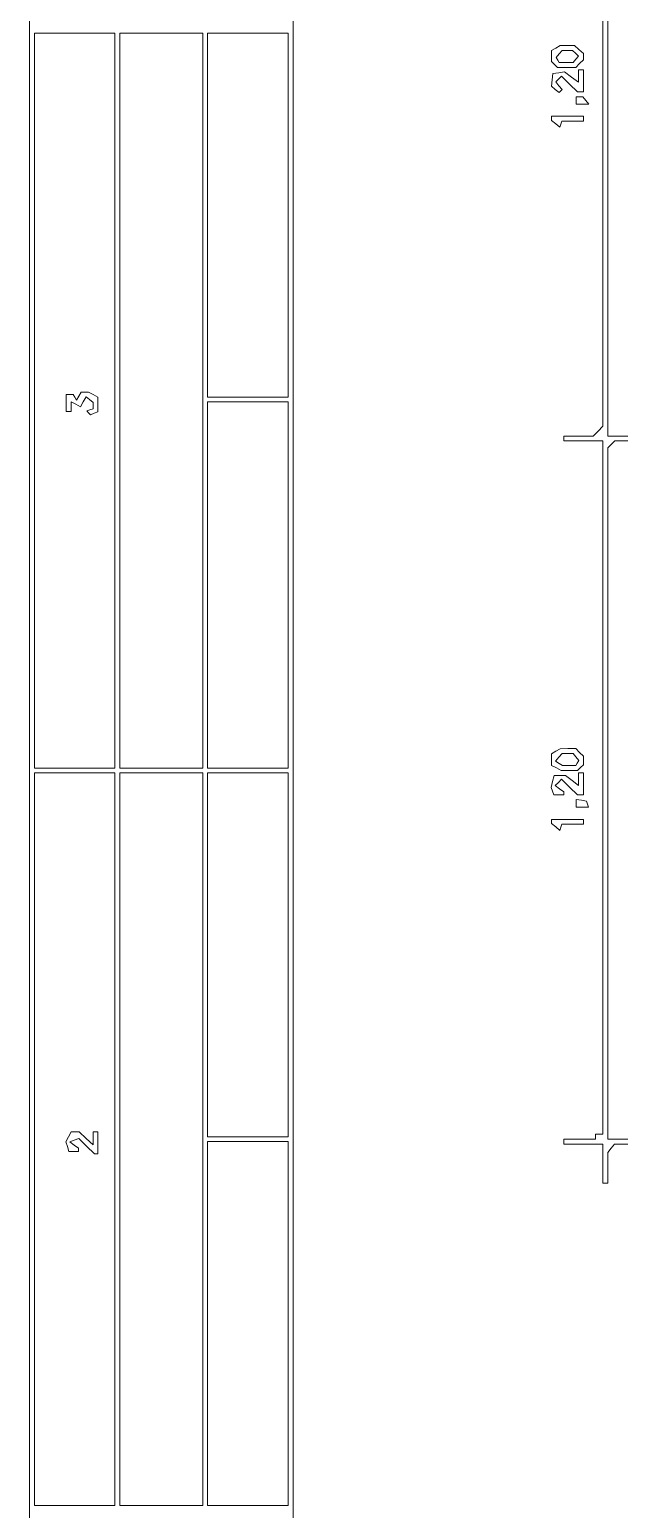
# Paper-space layout 'AN-04-DGE-016' of a CAD drawing. Header units: metres, sheet in millimetres. Extents: x 12 to 194, y 4 to 291.
# Drawn here: x 29.6 to 59.9, y 118.3 to 194.3 of the extents above; entities that cross this region are included whole.
import ezdxf

# ---------------------------------------------------------------- set-up
doc = ezdxf.new("R2010")
doc.units = ezdxf.units.M
doc.layers.add('DGE_CONTORNOS', color=7, linetype='Continuous', lineweight=0)
doc.layers.add('DGE_DATOS', color=7, linetype='Continuous', lineweight=0)

# ---------------------------------------------------------------- blocks, each defined once
blk = doc.blocks.new('LP_REF_DGE_MT_016')
at = {"layer": 'DGE_CONTORNOS'}
for points in [[(29.573, 147.42), (29.573, 24.576), (111.629, 24.607), (193.685, 24.639), (193.716, 147.451), (193.747, 270.264), (111.66, 270.264), (29.573, 270.264)], [(193.497, 190.437), (193.497, 110.862), (187.288, 110.862), (181.08, 110.862), (181.08, 109.043), (181.08, 107.225), (112.099, 107.225), (43.118, 107.225), (43.118, 188.619), (43.118, 270.013), (118.307, 270.013), (193.497, 270.013)], [(33.962, 175.262), (33.962, 156.387), (31.893, 156.387), (29.824, 156.387), (29.824, 175.262), (29.824, 194.137), (31.893, 194.137), (33.962, 194.137)], [(38.477, 175.262), (38.477, 156.387), (36.345, 156.387), (34.213, 156.387), (34.213, 175.262), (34.213, 194.137), (36.345, 194.137), (38.477, 194.137)], [(42.867, 184.794), (42.867, 175.45), (40.798, 175.45), (38.728, 175.45), (38.728, 184.794), (38.728, 194.137), (40.798, 194.137), (42.867, 194.137)], [(56.632, 193.375), (56.413, 193.247), (56.413, 192.965), (56.413, 192.682), (56.563, 192.532), (56.714, 192.381), (57.181, 192.381), (57.649, 192.381), (57.846, 192.578), (58.043, 192.776), (58.043, 192.935), (58.043, 193.095), (57.814, 193.303), (57.584, 193.51), (57.218, 193.506), (56.851, 193.503)], [(57.639, 193.112), (57.786, 192.964), (57.648, 192.798), (57.511, 192.632), (57.157, 192.632), (56.804, 192.632), (56.723, 192.763), (56.642, 192.894), (56.793, 193.077), (56.945, 193.259), (57.218, 193.259), (57.491, 193.259)], [(57.792, 191.939), (57.792, 191.621), (57.433, 191.887), (57.074, 192.153), (56.775, 192.11), (56.475, 192.068), (56.438, 191.744), (56.4, 191.419), (56.597, 191.255), (56.795, 191.092), (56.872, 191.169), (56.95, 191.247), (56.787, 191.443), (56.624, 191.64), (56.769, 191.784), (56.914, 191.929), (57.328, 191.528), (57.741, 191.127), (57.892, 191.127), (58.043, 191.127), (58.043, 191.692), (58.043, 192.256), (57.918, 192.256), (57.792, 192.256)], [(57.667, 190.688), (57.667, 190.5), (57.996, 190.5), (58.325, 190.5), (58.168, 190.688), (58.012, 190.876), (57.84, 190.876), (57.667, 190.876)], [(56.413, 189.763), (56.413, 189.653), (56.621, 189.481), (56.83, 189.309), (56.882, 189.466), (56.935, 189.622), (57.489, 189.622), (58.043, 189.622), (58.043, 189.748), (58.043, 189.873), (57.228, 189.873), (56.413, 189.873)], [(32.105, 175.497), (31.99, 175.293), (31.903, 175.434), (31.815, 175.576), (31.635, 175.576), (31.454, 175.576), (31.454, 175.137), (31.454, 174.698), (31.579, 174.698), (31.705, 174.698), (31.705, 174.953), (31.705, 175.208), (31.95, 175.077), (32.196, 174.946), (32.335, 175.206), (32.475, 175.467), (32.654, 175.318), (32.834, 175.169), (32.834, 175.007), (32.834, 174.844), (32.677, 174.788), (32.52, 174.732), (32.609, 174.637), (32.697, 174.541), (32.891, 174.616), (33.084, 174.69), (33.084, 175.066), (33.084, 175.442), (32.842, 175.571), (32.599, 175.701), (32.409, 175.701), (32.219, 175.701)], [(42.867, 165.793), (42.867, 156.387), (40.798, 156.387), (38.728, 156.387), (38.728, 165.793), (38.728, 175.2), (40.798, 175.2), (42.867, 175.2)], [(56.632, 157.255), (56.413, 157.127), (56.413, 156.824), (56.413, 156.522), (56.655, 156.392), (56.898, 156.262), (57.32, 156.262), (57.742, 156.262), (57.892, 156.412), (58.043, 156.563), (58.043, 156.78), (58.043, 156.996), (57.846, 157.194), (57.649, 157.391), (57.25, 157.387), (56.851, 157.383)], [(57.662, 156.957), (57.814, 156.774), (57.733, 156.644), (57.652, 156.513), (57.314, 156.515), (56.977, 156.517), (56.797, 156.63), (56.617, 156.744), (56.781, 156.942), (56.945, 157.14), (57.228, 157.14), (57.511, 157.14)], [(33.962, 137.324), (33.962, 118.512), (31.893, 118.512), (29.824, 118.512), (29.824, 137.324), (29.824, 156.136), (31.893, 156.136), (33.962, 156.136)], [(38.477, 137.324), (38.477, 118.512), (36.345, 118.512), (34.213, 118.512), (34.213, 137.324), (34.213, 156.136), (36.345, 156.136), (38.477, 156.136)], [(42.867, 146.793), (42.867, 137.45), (40.798, 137.45), (38.728, 137.45), (38.728, 146.793), (38.728, 156.136), (40.798, 156.136), (42.867, 156.136)], [(57.792, 155.814), (57.792, 155.491), (57.462, 155.751), (57.131, 156.011), (56.837, 156.011), (56.543, 156.011), (56.464, 155.698), (56.385, 155.385), (56.458, 155.196), (56.53, 155.008), (56.785, 155.008), (57.04, 155.008), (57.04, 155.088), (57.04, 155.168), (56.82, 155.33), (56.601, 155.492), (56.757, 155.651), (56.914, 155.81), (57.328, 155.409), (57.741, 155.008), (57.892, 155.008), (58.043, 155.008), (58.043, 155.572), (58.043, 156.136), (57.918, 156.136), (57.792, 156.136)], [(57.667, 154.577), (57.667, 154.381), (57.991, 154.381), (58.315, 154.381), (58.263, 154.537), (58.211, 154.694), (57.939, 154.734), (57.667, 154.774)], [(56.413, 153.643), (56.413, 153.533), (56.621, 153.361), (56.83, 153.189), (56.882, 153.346), (56.935, 153.503), (57.489, 153.503), (58.043, 153.503), (58.043, 153.628), (58.043, 153.754), (57.228, 153.754), (56.413, 153.754)], [(31.577, 137.445), (31.44, 137.189), (31.518, 136.943), (31.596, 136.697), (31.839, 136.697), (32.081, 136.697), (32.081, 136.777), (32.081, 136.858), (31.862, 137.019), (31.642, 137.181), (31.87, 137.269), (32.098, 137.357), (32.503, 136.965), (32.908, 136.572), (32.996, 136.572), (33.084, 136.572), (33.084, 137.136), (33.084, 137.7), (32.959, 137.7), (32.834, 137.7), (32.834, 137.363), (32.834, 137.026), (32.482, 137.363), (32.13, 137.7), (31.922, 137.7), (31.714, 137.7)], [(42.867, 127.855), (42.867, 118.512), (40.798, 118.512), (38.728, 118.512), (38.728, 127.855), (38.728, 137.199), (40.798, 137.199), (42.867, 137.199)]]:
    blk.add_lwpolyline(points, close=True, dxfattribs=at)
for points in [[(59.046, 209.312), (59.046, 191.629), (59.046, 173.945), (58.796, 173.695), (58.545, 173.444), (57.792, 173.444), (57.04, 173.444), (57.04, 173.318), (57.04, 173.193), (58.043, 173.193), (59.046, 173.193), (59.046, 155.384), (59.046, 137.575), (58.858, 137.575), (58.67, 137.575), (58.67, 137.45), (58.67, 137.324), (57.855, 137.324), (57.04, 137.324), (57.04, 137.199), (57.04, 137.073), (58.043, 137.073), (59.046, 137.073), (59.046, 136.07), (59.046, 135.067), (59.172, 135.067), (59.297, 135.067), (59.301, 135.851), (59.305, 136.634), (59.472, 136.854), (59.638, 137.073), (61.6, 137.073)], [(61.241, 137.324), (59.297, 137.324), (59.297, 155.079), (59.297, 172.835), (59.476, 173.014), (59.656, 173.193), (61.546, 173.193)], [(61.196, 173.444), (59.297, 173.444), (59.297, 191.199), (59.297, 208.954)]]:
    blk.add_lwpolyline(points, dxfattribs=at)

psp = doc.layouts.new('AN-04-DGE-016')

# ---------------------------------------------------------------- block references
at = {"layer": 'DGE_DATOS'}
psp.add_blockref('LP_REF_DGE_MT_016', (0, 0), dxfattribs=at)

doc.saveas('drawing.dxf')
